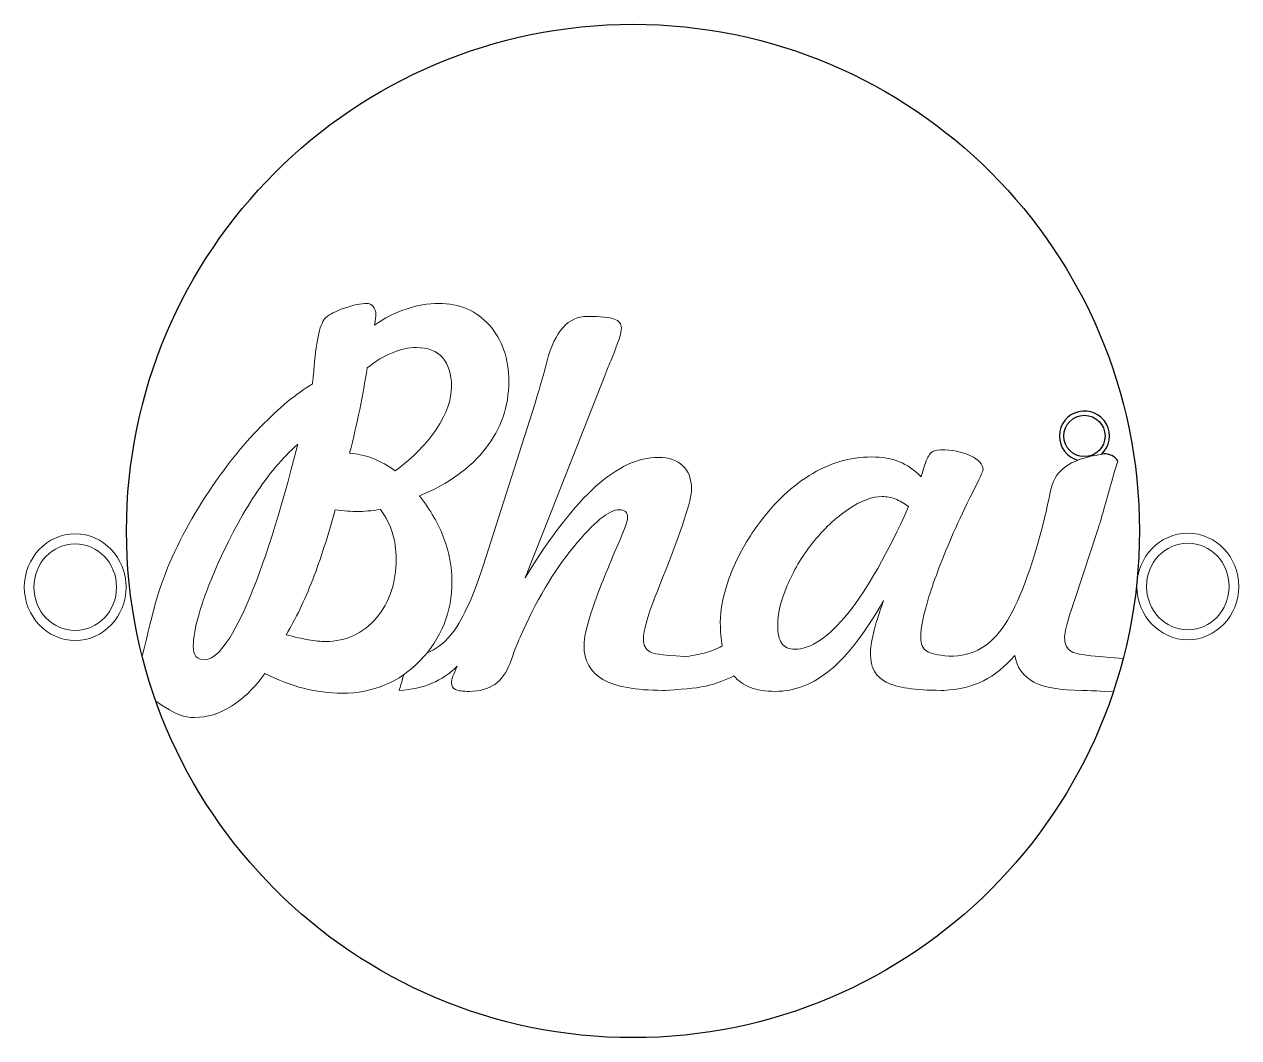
# Model space of a CAD drawing. Header units: millimetres. Extents: x 237 to 403, y -59 to 80.
import ezdxf

# ---------------------------------------------------------------- set-up
doc = ezdxf.new("R2010")
doc.units = ezdxf.units.MM
doc.header["$MEASUREMENT"] = 0
doc.layers.add('Layer 1', color=7, linetype='Continuous')

msp = doc.modelspace()

# ---------------------------------------------------------------- linework, layer by layer
for centre, radius in [((320.41, 10.32), 69.4), ((382.27, 23.33), 2.83)]:
    msp.add_circle(centre, radius)
for centre, radius, start, end in [((382.27, 23.33), 3.43, 312.7546, 255.139), ((385.11, 18.87), 2.01, 31.0443, 94.8315)]:
    msp.add_arc(centre, radius, start, end)
at = {"layer": 'Layer 1', "lineweight": 9}
for centre, major_axis, ratio in [((396.44, 2.72), (0, 7.3), 0.955221), ((243.98, 2.62), (0, 7.3), 0.955221), ((243.98, 2.62), (0, 5.93), 0.95522), ((396.44, 2.72), (0, 5.93), 0.95522)]:
    msp.add_ellipse(centre, major_axis=major_axis, ratio=ratio, dxfattribs=at)
for points, knots in [([(253.17, -6.83), (254.8, 0.05), (255.34, 1.86), (256.06, 3.77), (256.06, 3.77), (257.54, 7.73), (259.63, 11.74), (262.33, 15.78), (262.33, 15.78), (264.5, 19.05), (266.84, 21.97), (269.37, 24.57), (269.37, 24.57), (271.89, 27.18), (274.27, 29.14), (276.49, 30.45), (276.49, 30.45), (276.55, 31.04), (276.63, 31.84), (276.73, 32.86), (276.73, 32.86), (277.04, 36.64), (277.57, 38.87), (278.32, 39.55), (278.32, 39.55), (278.78, 39.98), (279.62, 40.41), (280.87, 40.84), (280.87, 40.84), (282.11, 41.27), (283.13, 41.49), (283.92, 41.49), (283.92, 41.49), (284.27, 41.49), (284.56, 41.34), (284.8, 41.05), (284.8, 41.05), (285.05, 40.74), (285.18, 40.41), (285.18, 40.03), (285.18, 40.03), (285.18, 39.82), (285.16, 39.6), (285.12, 39.34), (285.12, 39.34), (285.09, 39.1), (285.05, 38.82), (285.01, 38.53), (285.01, 38.53), (286.36, 39.48), (287.8, 40.21), (289.32, 40.72), (289.32, 40.72), (290.84, 41.23), (292.33, 41.49), (293.79, 41.49), (293.79, 41.49), (296.64, 41.49), (298.96, 40.49), (300.73, 38.51), (300.73, 38.51), (302.5, 36.53), (303.39, 33.96), (303.39, 30.78), (303.39, 30.78), (303.39, 27.39), (302.35, 24.34), (300.25, 21.64), (300.25, 21.64), (298.17, 18.95), (295.13, 16.78), (291.16, 15.12), (291.16, 15.12), (292.67, 13.17), (293.78, 11.24), (294.51, 9.3), (294.51, 9.3), (295.24, 7.37), (295.61, 5.41), (295.61, 3.44), (295.61, 3.44), (295.61, -0.81), (294.16, -4.42), (291.26, -7.41), (291.26, -7.41), (288.37, -10.4), (284.81, -11.9), (280.58, -11.9), (280.58, -11.9), (278.78, -11.9), (277, -11.68), (275.28, -11.23), (275.28, -11.23), (273.55, -10.79), (271.78, -10.11), (269.97, -9.21)], [0.1557375, 0.1557375, 0.1557375, 0.1557375, 0.1724138, 0.1724138, 0.1724138, 0.1724138, 0.2068966, 0.2068966, 0.2068966, 0.2068966, 0.2413793, 0.2413793, 0.2413793, 0.2413793, 0.2758621, 0.2758621, 0.2758621, 0.2758621, 0.3103448, 0.3103448, 0.3103448, 0.3103448, 0.3448276, 0.3448276, 0.3448276, 0.3448276, 0.3793103, 0.3793103, 0.3793103, 0.3793103, 0.4137931, 0.4137931, 0.4137931, 0.4137931, 0.4482759, 0.4482759, 0.4482759, 0.4482759, 0.4827586, 0.4827586, 0.4827586, 0.4827586, 0.5172414, 0.5172414, 0.5172414, 0.5172414, 0.5517241, 0.5517241, 0.5517241, 0.5517241, 0.5862069, 0.5862069, 0.5862069, 0.5862069, 0.6206897, 0.6206897, 0.6206897, 0.6206897, 0.6551724, 0.6551724, 0.6551724, 0.6551724, 0.6896552, 0.6896552, 0.6896552, 0.6896552, 0.7241379, 0.7241379, 0.7241379, 0.7241379, 0.7586207, 0.7586207, 0.7586207, 0.7586207, 0.7931034, 0.7931034, 0.7931034, 0.7931034, 0.8275862, 0.8275862, 0.8275862, 0.8275862, 0.862069, 0.862069, 0.862069, 0.862069, 0.8965517, 0.8965517, 0.8965517, 0.8965517, 0.9310345, 0.9310345, 0.9310345, 0.9310345, 1, 1, 1, 1]), ([(292.18, -6.38), (293.4, -5.9), (294.48, -5.09), (295.42, -3.97), (295.42, -3.97), (296.93, -2.14), (298.42, 1.03), (299.86, 5.56), (299.86, 5.56), (299.86, 5.56), (306.95, 27.69), (306.95, 27.69), (306.95, 27.69), (307.46, 29.28), (308.03, 31.25), (308.64, 33.6), (308.64, 33.6), (309.71, 37.68), (311.55, 39.71), (314.17, 39.71), (314.17, 39.71), (315.99, 39.71), (317.22, 39.6), (317.85, 39.35), (317.85, 39.35), (318.5, 39.12), (318.83, 38.71), (318.83, 38.12), (318.83, 38.12), (318.83, 37.49), (318.39, 36.09), (317.5, 33.95), (317.5, 33.95), (317.14, 33.08), (316.87, 32.42), (316.68, 31.94), (316.68, 31.94), (316.68, 31.94), (305.62, 3.9), (305.62, 3.9), (305.62, 3.9), (309.15, 9.62), (312.39, 13.8), (315.32, 16.44), (315.32, 16.44), (318.25, 19.07), (321.11, 20.39), (323.91, 20.39), (323.91, 20.39), (325.34, 20.39), (326.45, 20.01), (327.24, 19.26), (327.24, 19.26), (328.04, 18.49), (328.43, 17.44), (328.43, 16.08), (328.43, 16.08), (328.43, 14.56), (327.11, 10.51), (324.47, 3.9), (324.47, 3.9), (324.47, 3.9), (323.66, 1.83), (323.66, 1.83), (323.66, 1.83), (323.09, 0.48), (322.65, -0.8), (322.31, -1.97), (322.31, -1.97), (321.99, -3.15), (321.83, -3.98), (321.83, -4.48), (321.83, -4.48), (321.83, -5.31), (322.14, -5.91), (322.78, -6.24), (322.78, -6.24), (323.2, -6.48), (323.91, -6.65), (327.49, -6.89)], [0.0806308, 0.0806308, 0.0806308, 0.0806308, 0.0952381, 0.0952381, 0.0952381, 0.0952381, 0.1190476, 0.1190476, 0.1190476, 0.1190476, 0.1428571, 0.1428571, 0.1428571, 0.1428571, 0.1666667, 0.1666667, 0.1666667, 0.1666667, 0.1904762, 0.1904762, 0.1904762, 0.1904762, 0.2142857, 0.2142857, 0.2142857, 0.2142857, 0.2380952, 0.2380952, 0.2380952, 0.2380952, 0.2619048, 0.2619048, 0.2619048, 0.2619048, 0.2857143, 0.2857143, 0.2857143, 0.2857143, 0.3095238, 0.3095238, 0.3095238, 0.3095238, 0.3333333, 0.3333333, 0.3333333, 0.3333333, 0.3571429, 0.3571429, 0.3571429, 0.3571429, 0.3809524, 0.3809524, 0.3809524, 0.3809524, 0.4047619, 0.4047619, 0.4047619, 0.4047619, 0.4285714, 0.4285714, 0.4285714, 0.4285714, 0.452381, 0.452381, 0.452381, 0.452381, 0.4761905, 0.4761905, 0.4761905, 0.4761905, 0.5, 0.5, 0.5, 0.5, 0.5238095, 0.5238095, 0.5238095, 0.5238095, 0.5399067, 0.5399067, 0.5399067, 0.5399067]), ([(281.58, 20.99), (282.74, 20.88), (283.83, 20.62), (284.83, 20.23), (284.83, 20.23), (285.85, 19.83), (286.85, 19.28), (287.82, 18.55), (287.82, 18.55), (290.29, 20.38), (292.2, 22.31), (293.53, 24.34), (293.53, 24.34), (294.87, 26.37), (295.54, 28.29), (295.54, 30.1), (295.54, 30.1), (295.54, 31.82), (295.13, 33.15), (294.31, 34.06), (294.31, 34.06), (293.5, 34.98), (292.31, 35.44), (290.75, 35.44), (290.75, 35.44), (289.67, 35.44), (288.55, 35.21), (287.44, 34.74), (287.44, 34.74), (286.32, 34.28), (285.17, 33.59), (283.99, 32.65), (283.99, 32.65), (283.7, 30.79), (283.35, 28.89), (282.96, 26.95), (282.96, 26.95), (282.56, 24.99), (282.1, 23.01), (281.58, 20.99)], [0, 0, 0, 0, 0.090909, 0.090909, 0.090909, 0.090909, 0.181818, 0.181818, 0.181818, 0.181818, 0.272727, 0.272727, 0.272727, 0.272727, 0.363636, 0.363636, 0.363636, 0.363636, 0.454545, 0.454545, 0.454545, 0.454545, 0.545455, 0.545455, 0.545455, 0.545455, 0.636364, 0.636364, 0.636364, 0.636364, 0.727273, 0.727273, 0.727273, 0.727273, 0.818182, 0.818182, 0.818182, 0.818182, 1, 1, 1, 1]), ([(274.49, 22.22), (272.38, 20.32), (270.42, 18), (268.63, 15.28), (268.63, 15.28), (266.83, 12.55), (265.07, 9.27), (263.35, 5.42), (263.35, 5.42), (262.29, 2.96), (261.49, 0.81), (260.96, -1.02), (260.96, -1.02), (260.43, -2.84), (260.16, -4.31), (260.16, -5.44), (260.16, -5.44), (260.16, -6.09), (260.29, -6.57), (260.53, -6.87), (260.53, -6.87), (260.79, -7.16), (261.17, -7.31), (261.69, -7.31), (261.69, -7.31), (263.36, -7.31), (265.31, -4.75), (267.54, 0.38), (267.54, 0.38), (269.77, 5.5), (272.09, 12.78), (274.49, 22.22)], [0, 0, 0, 0, 0.111111, 0.111111, 0.111111, 0.111111, 0.222222, 0.222222, 0.222222, 0.222222, 0.333333, 0.333333, 0.333333, 0.333333, 0.444444, 0.444444, 0.444444, 0.444444, 0.555556, 0.555556, 0.555556, 0.555556, 0.666667, 0.666667, 0.666667, 0.666667, 0.777778, 0.777778, 0.777778, 0.777778, 1, 1, 1, 1]), ([(327.47, -6.9), (328.37, -6.78), (329.21, -6.65), (329.98, -6.45), (329.98, -6.45), (330.97, -6.21), (331.86, -5.86), (332.65, -5.41), (332.65, -5.41), (332.57, -4.93), (332.5, -4.43), (332.45, -3.92), (332.45, -3.92), (332.4, -3.43), (332.38, -2.87), (332.38, -2.28), (332.38, -2.28), (332.38, -0.4), (332.79, 1.65), (333.6, 3.88), (333.6, 3.88), (334.42, 6.11), (335.56, 8.3), (337.03, 10.45), (337.03, 10.45), (339.3, 13.71), (341.8, 16.19), (344.54, 17.9), (344.54, 17.9), (347.3, 19.6), (350.14, 20.46), (353.08, 20.46), (353.08, 20.46), (354.55, 20.46), (355.82, 20.24), (356.88, 19.81), (356.88, 19.81), (357.95, 19.38), (358.96, 18.7), (359.91, 17.75), (359.91, 17.75), (359.91, 17.75), (360.38, 19.28), (360.38, 19.28), (360.38, 19.28), (360.67, 20.22), (360.97, 20.81), (361.26, 21.05), (361.26, 21.05), (361.55, 21.31), (361.98, 21.43), (362.55, 21.43), (362.55, 21.43), (364.11, 21.43), (365.48, 21.17), (366.64, 20.63), (366.64, 20.63), (367.81, 20.09), (368.39, 19.46), (368.39, 18.73), (368.39, 18.73), (368.39, 18.5), (367.9, 17.45), (366.93, 15.55), (366.93, 15.55), (365.95, 13.64), (365.1, 11.83), (364.35, 10.12), (364.35, 10.12), (362.86, 6.7), (361.74, 3.77), (360.97, 1.33), (360.97, 1.33), (360.22, -1.1), (359.84, -2.96), (359.84, -4.27), (359.84, -4.27), (359.84, -5.19), (360.11, -5.81), (360.68, -6.16), (360.68, -6.16), (361.16, -6.45), (362.16, -6.69), (363.67, -6.84)], [0.2062827, 0.2062827, 0.2062827, 0.2062827, 0.2285714, 0.2285714, 0.2285714, 0.2285714, 0.2571429, 0.2571429, 0.2571429, 0.2571429, 0.2857143, 0.2857143, 0.2857143, 0.2857143, 0.3142857, 0.3142857, 0.3142857, 0.3142857, 0.3428571, 0.3428571, 0.3428571, 0.3428571, 0.3714286, 0.3714286, 0.3714286, 0.3714286, 0.4, 0.4, 0.4, 0.4, 0.4285714, 0.4285714, 0.4285714, 0.4285714, 0.4571429, 0.4571429, 0.4571429, 0.4571429, 0.4857143, 0.4857143, 0.4857143, 0.4857143, 0.5142857, 0.5142857, 0.5142857, 0.5142857, 0.5428571, 0.5428571, 0.5428571, 0.5428571, 0.5714286, 0.5714286, 0.5714286, 0.5714286, 0.6, 0.6, 0.6, 0.6, 0.6285714, 0.6285714, 0.6285714, 0.6285714, 0.6571429, 0.6571429, 0.6571429, 0.6571429, 0.6857143, 0.6857143, 0.6857143, 0.6857143, 0.7142857, 0.7142857, 0.7142857, 0.7142857, 0.7428571, 0.7428571, 0.7428571, 0.7428571, 0.7714286, 0.7714286, 0.7714286, 0.7714286, 0.7956517, 0.7956517, 0.7956517, 0.7956517]), ([(363.67, -6.84), (363.67, -6.84), (363.67, -6.84), (363.67, -6.84), (363.67, -6.84), (367.19, -6.83), (369.47, -5.36), (371.36, -2.5), (371.36, -2.5), (373.25, 0.36), (375.03, 5.08), (376.71, 11.65), (376.71, 11.65), (376.96, 12.69), (377.26, 14.01), (377.59, 15.62), (377.59, 15.62), (378.16, 18.47), (379.8, 20.12), (384.94, 20.87)], [0.0475022, 0.0475022, 0.0475022, 0.0475022, 0.047619, 0.047619, 0.047619, 0.047619, 0.0952381, 0.0952381, 0.0952381, 0.0952381, 0.1428571, 0.1428571, 0.1428571, 0.1428571, 0.1904762, 0.1904762, 0.1904762, 0.1904762, 0.2301594, 0.2301594, 0.2301594, 0.2301594]), ([(386.83, 19.9), (384.49, 11.68), (384.31, 11.13), (384.16, 10.66), (384.16, 10.66), (384.16, 10.66), (380.91, 0.81), (380.91, 0.81), (380.91, 0.81), (380.91, 0.81), (380.77, 0.41), (380.77, 0.41), (380.77, 0.41), (379.96, -1.97), (379.55, -3.51), (379.55, -4.21), (379.55, -4.21), (379.55, -5.16), (379.87, -5.82), (380.5, -6.19), (380.5, -6.19), (381.08, -6.54), (382.25, -6.77), (387.62, -7.15)], [0.4080025, 0.4080025, 0.4080025, 0.4080025, 0.4285714, 0.4285714, 0.4285714, 0.4285714, 0.4761905, 0.4761905, 0.4761905, 0.4761905, 0.5238095, 0.5238095, 0.5238095, 0.5238095, 0.5714286, 0.5714286, 0.5714286, 0.5714286, 0.6190476, 0.6190476, 0.6190476, 0.6190476, 0.6631387, 0.6631387, 0.6631387, 0.6631387]), ([(358.18, 13.65), (357.57, 14.12), (356.96, 14.47), (356.36, 14.7), (356.36, 14.7), (355.76, 14.92), (355.16, 15.04), (354.54, 15.04), (354.54, 15.04), (353.2, 15.04), (351.67, 14.46), (349.93, 13.3), (349.93, 13.3), (348.21, 12.15), (346.55, 10.58), (344.96, 8.59), (344.96, 8.59), (343.51, 6.76), (342.36, 4.81), (341.51, 2.76), (341.51, 2.76), (340.66, 0.71), (340.24, -1.09), (340.24, -2.63), (340.24, -2.63), (340.24, -3.73), (340.43, -4.55), (340.81, -5.08), (340.81, -5.08), (341.2, -5.62), (341.79, -5.88), (342.58, -5.88), (342.58, -5.88), (344.8, -5.88), (347.23, -4.23), (349.88, -0.92), (349.88, -0.92), (352.54, 2.38), (355.3, 7.24), (358.18, 13.65)], [0, 0, 0, 0, 0.090909, 0.090909, 0.090909, 0.090909, 0.181818, 0.181818, 0.181818, 0.181818, 0.272727, 0.272727, 0.272727, 0.272727, 0.363636, 0.363636, 0.363636, 0.363636, 0.454545, 0.454545, 0.454545, 0.454545, 0.545455, 0.545455, 0.545455, 0.545455, 0.636364, 0.636364, 0.636364, 0.636364, 0.727273, 0.727273, 0.727273, 0.727273, 0.818182, 0.818182, 0.818182, 0.818182, 1, 1, 1, 1]), ([(272.89, -3.89), (274.05, -4.2), (275.06, -4.43), (275.95, -4.59), (275.95, -4.59), (276.83, -4.74), (277.62, -4.81), (278.32, -4.81), (278.32, -4.81), (281.13, -4.81), (283.43, -3.73), (285.25, -1.58), (285.25, -1.58), (287.06, 0.56), (287.96, 3.26), (287.96, 6.51), (287.96, 6.51), (287.96, 7.78), (287.79, 8.96), (287.45, 10.03), (287.45, 10.03), (287.12, 11.12), (286.57, 12.2), (285.82, 13.25), (285.82, 13.25), (285.22, 13.17), (284.64, 13.1), (284.1, 13.06), (284.1, 13.06), (283.58, 13.01), (283.11, 12.99), (282.7, 12.99), (282.7, 12.99), (282.27, 12.99), (281.8, 13), (281.28, 13.03), (281.28, 13.03), (280.76, 13.07), (280.19, 13.13), (279.58, 13.2), (279.58, 13.2), (278.65, 9.69), (277.63, 6.51), (276.52, 3.66), (276.52, 3.66), (275.42, 0.82), (274.2, -1.7), (272.89, -3.89)], [0, 0, 0, 0, 0.076923, 0.076923, 0.076923, 0.076923, 0.153846, 0.153846, 0.153846, 0.153846, 0.230769, 0.230769, 0.230769, 0.230769, 0.307692, 0.307692, 0.307692, 0.307692, 0.384615, 0.384615, 0.384615, 0.384615, 0.461538, 0.461538, 0.461538, 0.461538, 0.538462, 0.538462, 0.538462, 0.538462, 0.615385, 0.615385, 0.615385, 0.615385, 0.692308, 0.692308, 0.692308, 0.692308, 0.769231, 0.769231, 0.769231, 0.769231, 0.846154, 0.846154, 0.846154, 0.846154, 1, 1, 1, 1]), ([(324.88, -11.51), (324.68, -11.51), (324.47, -11.51), (324.47, -11.51), (324.47, -11.51), (320.75, -11.51), (318.03, -11.01), (316.29, -10.02), (316.29, -10.02), (314.56, -9.02), (313.7, -7.46), (313.7, -5.34), (313.7, -5.34), (313.7, -4.36), (314.02, -2.87), (314.68, -0.85), (314.68, -0.85), (315.34, 1.16), (316.34, 3.73), (317.67, 6.85), (317.67, 6.85), (317.67, 6.85), (317.94, 7.5), (317.94, 7.5), (317.94, 7.5), (319.09, 10.09), (319.67, 11.63), (319.67, 12.11), (319.67, 12.11), (319.67, 12.5), (319.58, 12.78), (319.38, 12.97), (319.38, 12.97), (319.2, 13.14), (318.9, 13.23), (318.49, 13.23), (318.49, 13.23), (317.15, 13.23), (315.09, 11.54), (312.29, 8.15), (312.29, 8.15), (309.5, 4.75), (307.05, 0.63), (304.95, -4.21), (304.95, -4.21), (304.52, -5.19), (304.06, -6.37), (303.56, -7.78), (303.56, -7.78), (302.61, -10.37), (300.76, -11.65), (298, -11.65), (298, -11.65), (297.1, -11.65), (296.46, -11.57), (296.1, -11.4), (296.1, -11.4), (295.74, -11.22), (295.55, -10.92), (295.55, -10.49), (295.55, -10.49), (295.55, -10.27), (295.61, -9.97), (295.74, -9.59), (295.74, -9.59), (295.87, -9.22), (296.06, -8.74), (296.33, -8.19)], [0.5828026, 0.5828026, 0.5828026, 0.5828026, 0.5952381, 0.5952381, 0.5952381, 0.5952381, 0.6190476, 0.6190476, 0.6190476, 0.6190476, 0.6428571, 0.6428571, 0.6428571, 0.6428571, 0.6666667, 0.6666667, 0.6666667, 0.6666667, 0.6904762, 0.6904762, 0.6904762, 0.6904762, 0.7142857, 0.7142857, 0.7142857, 0.7142857, 0.7380952, 0.7380952, 0.7380952, 0.7380952, 0.7619048, 0.7619048, 0.7619048, 0.7619048, 0.7857143, 0.7857143, 0.7857143, 0.7857143, 0.8095238, 0.8095238, 0.8095238, 0.8095238, 0.8333333, 0.8333333, 0.8333333, 0.8333333, 0.8571429, 0.8571429, 0.8571429, 0.8571429, 0.8809524, 0.8809524, 0.8809524, 0.8809524, 0.9047619, 0.9047619, 0.9047619, 0.9047619, 0.9285714, 0.9285714, 0.9285714, 0.9285714, 0.952381, 0.952381, 0.952381, 0.952381, 1, 1, 1, 1]), ([(354.72, 0.78), (352.29, -3.53), (349.9, -6.67), (347.52, -8.66), (347.52, -8.66), (345.15, -10.65), (342.6, -11.65), (339.88, -11.65), (339.88, -11.65), (338.59, -11.65), (337.47, -11.47), (336.51, -11.11), (336.51, -11.11), (335.54, -10.75), (334.79, -10.21), (334.25, -9.51), (334.25, -9.51), (333.11, -10.12), (331.82, -10.59), (330.38, -10.92), (330.38, -10.92), (329.39, -11.14), (328.29, -11.3), (324.85, -11.51)], [0, 0, 0, 0, 0.0285714, 0.0285714, 0.0285714, 0.0285714, 0.0571429, 0.0571429, 0.0571429, 0.0571429, 0.0857143, 0.0857143, 0.0857143, 0.0857143, 0.1142857, 0.1142857, 0.1142857, 0.1142857, 0.1428571, 0.1428571, 0.1428571, 0.1428571, 0.1622892, 0.1622892, 0.1622892, 0.1622892]), ([(363, -11.51), (362.82, -11.51), (362.62, -11.51), (362.62, -11.51), (362.62, -11.51), (359.07, -11.51), (356.57, -11.14), (355.12, -10.39), (355.12, -10.39), (353.67, -9.65), (352.95, -8.37), (352.95, -6.59), (352.95, -6.59), (352.95, -5.8), (353.09, -4.83), (353.36, -3.67), (353.36, -3.67), (353.64, -2.52), (354.09, -1.04), (354.72, 0.78)], [0.8404995, 0.8404995, 0.8404995, 0.8404995, 0.8571429, 0.8571429, 0.8571429, 0.8571429, 0.8857143, 0.8857143, 0.8857143, 0.8857143, 0.9142857, 0.9142857, 0.9142857, 0.9142857, 0.9428571, 0.9428571, 0.9428571, 0.9428571, 1, 1, 1, 1]), ([(296.33, -8.19), (295.35, -9.21), (294.19, -9.99), (292.87, -10.54), (292.87, -10.54), (291.55, -11.1), (290.05, -11.42), (288.38, -11.51), (288.38, -11.51), (288.38, -11.51), (288.69, -10.45), (289.01, -9.34)], [0, 0, 0, 0, 0.02380952, 0.02380952, 0.02380952, 0.02380952, 0.04761905, 0.04761905, 0.04761905, 0.04761905, 0.05909858, 0.05909858, 0.05909858, 0.05909858]), ([(386.22, -11.72), (382.49, -11.51), (381.93, -11.51), (381.93, -11.51), (381.93, -11.51), (379.01, -11.51), (376.82, -11.13), (375.35, -10.38), (375.35, -10.38), (373.89, -9.61), (373.02, -8.4), (372.75, -6.72), (372.75, -6.72), (371.41, -8.26), (369.97, -9.43), (368.42, -10.2), (368.42, -10.2), (366.87, -10.99), (365.13, -11.42), (362.99, -11.51)], [0.7289785, 0.7289785, 0.7289785, 0.7289785, 0.7619048, 0.7619048, 0.7619048, 0.7619048, 0.8095238, 0.8095238, 0.8095238, 0.8095238, 0.8571429, 0.8571429, 0.8571429, 0.8571429, 0.9047619, 0.9047619, 0.9047619, 0.9047619, 1, 1, 1, 1]), ([(269.97, -9.21), (268.57, -11.15), (267.04, -12.64), (265.38, -13.68), (265.38, -13.68), (263.73, -14.71), (262.04, -15.23), (260.29, -15.23), (260.29, -15.23), (259.02, -15.23), (257.94, -14.97), (255.05, -13.01)], [0, 0, 0, 0, 0.03448276, 0.03448276, 0.03448276, 0.03448276, 0.06896552, 0.06896552, 0.06896552, 0.06896552, 0.08964714, 0.08964714, 0.08964714, 0.08964714])]:
    msp.add_open_spline(points, degree=3, knots=knots, dxfattribs=at)

doc.saveas('drawing.dxf')
